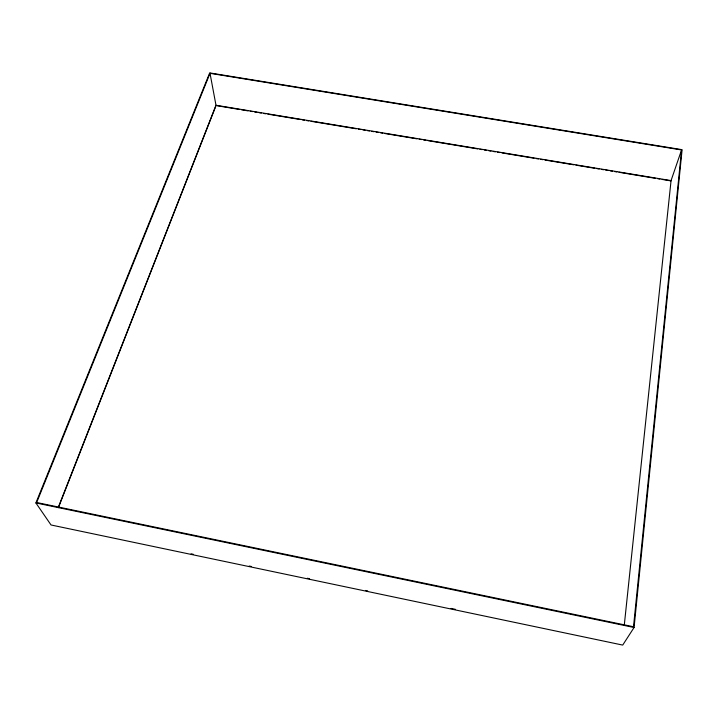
<?xml version="1.0" encoding="UTF-8"?>
<svg xmlns="http://www.w3.org/2000/svg" width="718" height="718" viewBox="0 0 718 718"><rect width="100%" height="100%" fill="white"/><g stroke="black" fill="none" stroke-linecap="round" stroke-linejoin="round"><path stroke-width="1.08" d="M681.57 149.963L633.509 626.751L36.681 502.51L210.015 73.326L681.57 149.963L670.944 180.9L662.113 179.437M634.075 627.496L682.1 149.676L209.701 72.913L35.9 502.941L51.032 524.975L622.712 645.087L634.075 627.496L35.9 502.941M624.274 625.252L671.052 180.604L215.983 105.259L58.176 507.671M58.723 506.845L215.633 106.614M239.229 109.414L216.046 105.573L210.015 73.326M241.436 109.773L248.06 110.877M250.268 111.236L252.476 111.604M254.684 111.972L256.891 112.34M259.108 112.699L261.316 113.067M263.524 113.435L265.732 113.803M267.94 114.162L299.953 119.466M302.161 119.834L304.369 120.202M306.586 120.561L308.794 120.929M311.002 121.297L356.272 128.791M358.479 129.159L360.687 129.518M362.895 129.886L365.103 130.254M367.311 130.622L369.519 130.981M371.727 131.349L373.934 131.717M376.142 132.085L378.35 132.444M380.558 132.812L382.766 133.18M384.974 133.548L416.996 138.843M419.204 139.211L421.412 139.579M423.62 139.947L425.828 140.306M428.036 140.674L477.721 148.904M479.929 149.272L482.137 149.631M484.345 149.999L486.553 150.367M488.761 150.735L490.977 151.094M493.185 151.462L495.393 151.83M497.601 152.198L499.809 152.557M502.017 152.925L534.03 158.229M536.238 158.597L538.455 158.956M540.663 159.324L542.871 159.692M545.079 160.06L573.781 164.808M575.989 165.176L594.764 168.281M596.972 168.649L599.18 169.017M601.388 169.385L603.596 169.744M605.804 170.112L608.011 170.48M610.219 170.839L612.427 171.207M614.635 171.575L616.843 171.943M619.051 172.302L655.489 178.342M657.697 178.701L659.905 179.069M191.087 553.82L193.277 554.287M249.218 566.035L251.417 566.493M307.358 578.241L309.548 578.708M365.489 590.456L367.688 590.914M451.048 608.424L455.436 609.349"/></g></svg>
